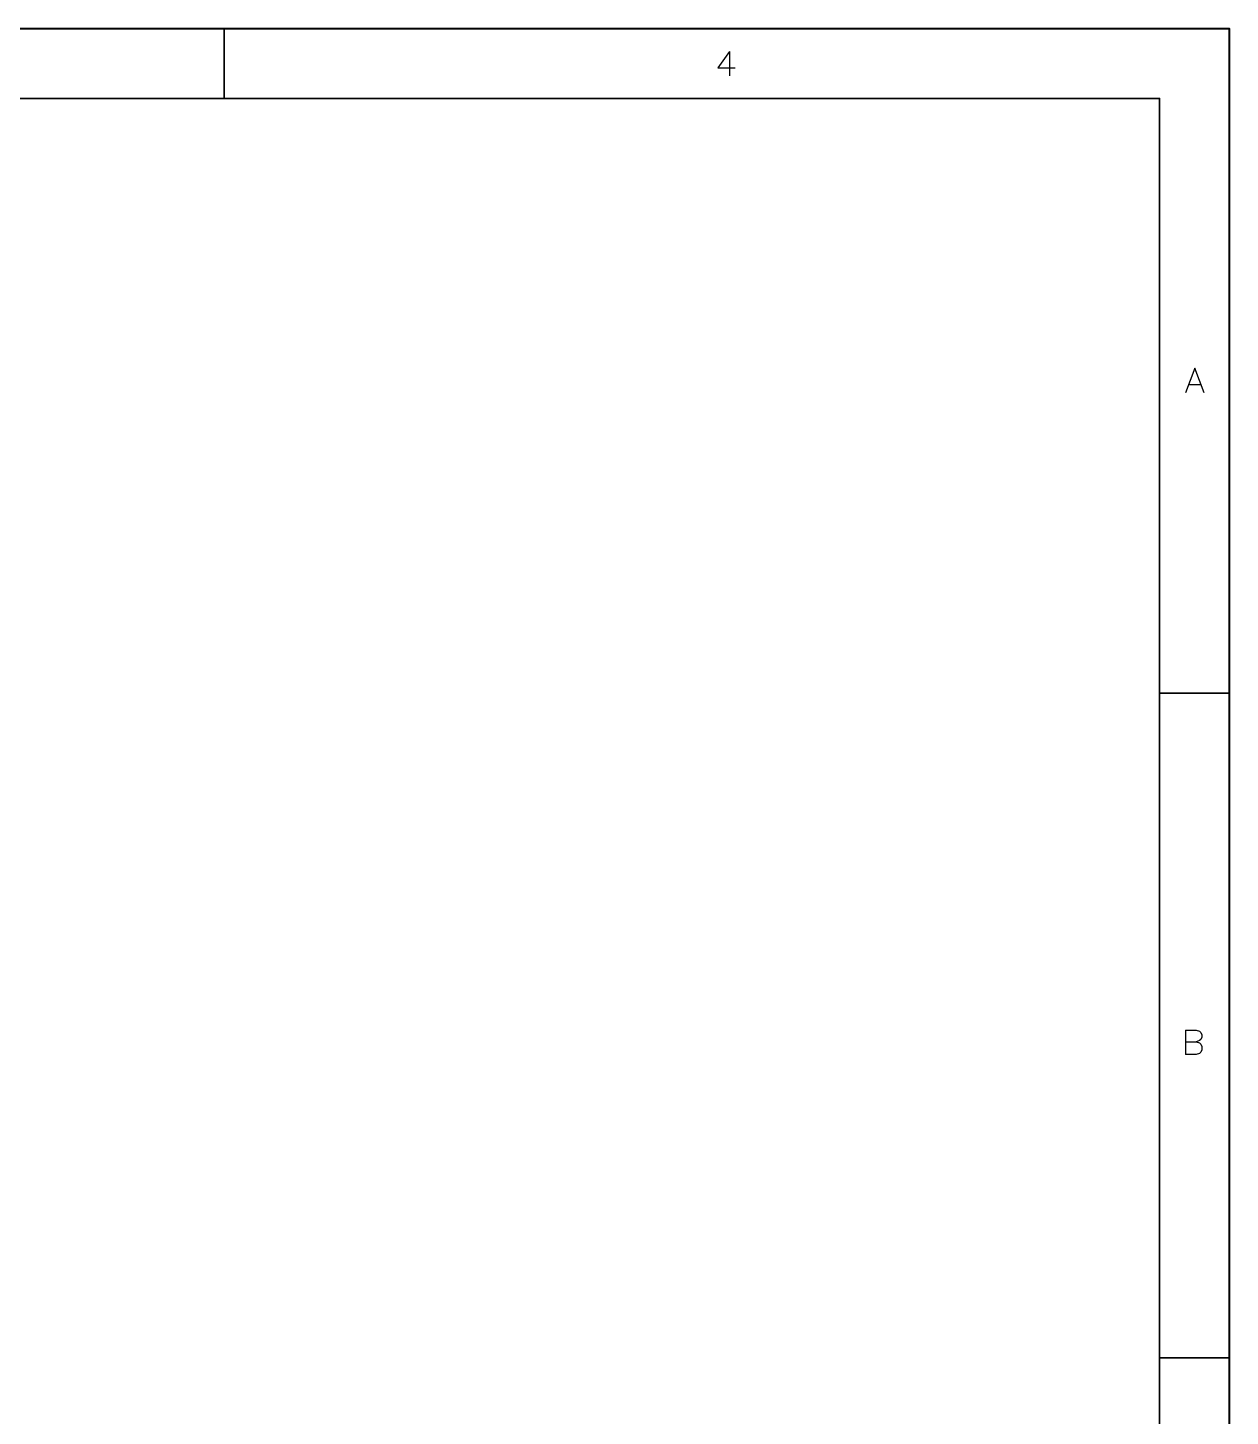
# Model space of a CAD drawing. Header units: millimetres. Extents: x 0.2 to 11.7, y 0.2 to 7.8.
# Drawn here: x 8.263 to 11.702, y 3.833 to 7.803 of the extents above; entities that cross this region are included whole.
import ezdxf

# ---------------------------------------------------------------- set-up
doc = ezdxf.new("R2010")
doc.units = ezdxf.units.MM
doc.header["$MEASUREMENT"] = 0
doc.layers.add('Mechanical16', color=56, linetype='Continuous')

msp = doc.modelspace()

# ---------------------------------------------------------------- linework, layer by layer
at = {"layer": 'Mechanical16'}
for p, q in [((10.2703, 7.735), (10.237, 7.6883)), ((10.2703, 7.735), (10.2703, 7.665)), ((10.237, 7.6883), (10.287, 7.6883)), ((11.6017, 6.829), (11.575, 6.759)), ((11.6283, 6.759), (11.6017, 6.829)), ((11.585, 6.7823), (11.6183, 6.7823)), ((11.575, 4.937), (11.575, 4.867)), ((11.575, 4.937), (11.605, 4.937)), ((11.605, 4.937), (11.615, 4.9337)), ((11.615, 4.9337), (11.6183, 4.9303)), ((11.6183, 4.9303), (11.6217, 4.9237)), ((11.6217, 4.9237), (11.6217, 4.917)), ((11.575, 4.9037), (11.605, 4.9037)), ((11.615, 4.907), (11.605, 4.9037)), ((11.605, 4.9037), (11.615, 4.9003)), ((11.6183, 4.9103), (11.615, 4.907)), ((11.615, 4.9003), (11.6183, 4.897)), ((11.6217, 4.917), (11.6183, 4.9103)), ((11.6183, 4.897), (11.6217, 4.8903)), ((11.6217, 4.8903), (11.6217, 4.8803)), ((11.605, 4.867), (11.575, 4.867)), ((11.615, 4.8703), (11.605, 4.867)), ((11.6183, 4.8737), (11.615, 4.8703)), ((11.6217, 4.8803), (11.6183, 4.8737))]:
    msp.add_line(p, q, dxfattribs=at)
at = {"layer": 'Mechanical16', "const_width": 0.005}
for points in [[(0.2, 7.8), (11.7, 7.8)], [(8.825, 7.6), (8.825, 7.8)], [(11.7, 0.2), (11.7, 7.8)], [(0.4, 7.6), (11.5, 7.6)], [(11.5, 0.4), (11.5, 7.6)], [(11.5, 5.9), (11.7, 5.9)], [(11.5, 4), (11.7, 4)]]:
    msp.add_lwpolyline(points, dxfattribs=at)
at = {"layer": 'Mechanical16', "const_width": 0.0025}
for points in [[(8.8238, 7.8, 1), (8.8262, 7.8, 1)], [(11.6988, 7.8, 1), (11.7012, 7.8, 1)], [(11.6988, 7.8, 1), (11.7012, 7.8, 1)], [(8.8238, 7.6, 1), (8.8262, 7.6, 1)], [(11.4987, 7.6, 1), (11.5013, 7.6, 1)], [(11.4987, 7.6, 1), (11.5013, 7.6, 1)], [(11.4987, 5.9, 1), (11.5013, 5.9, 1)], [(11.6988, 5.9, 1), (11.7012, 5.9, 1)], [(11.4987, 4, 1), (11.5013, 4, 1)], [(11.6988, 4, 1), (11.7012, 4, 1)]]:
    msp.add_lwpolyline(points, format="xyb", close=True, dxfattribs=at)

doc.saveas('drawing.dxf')
